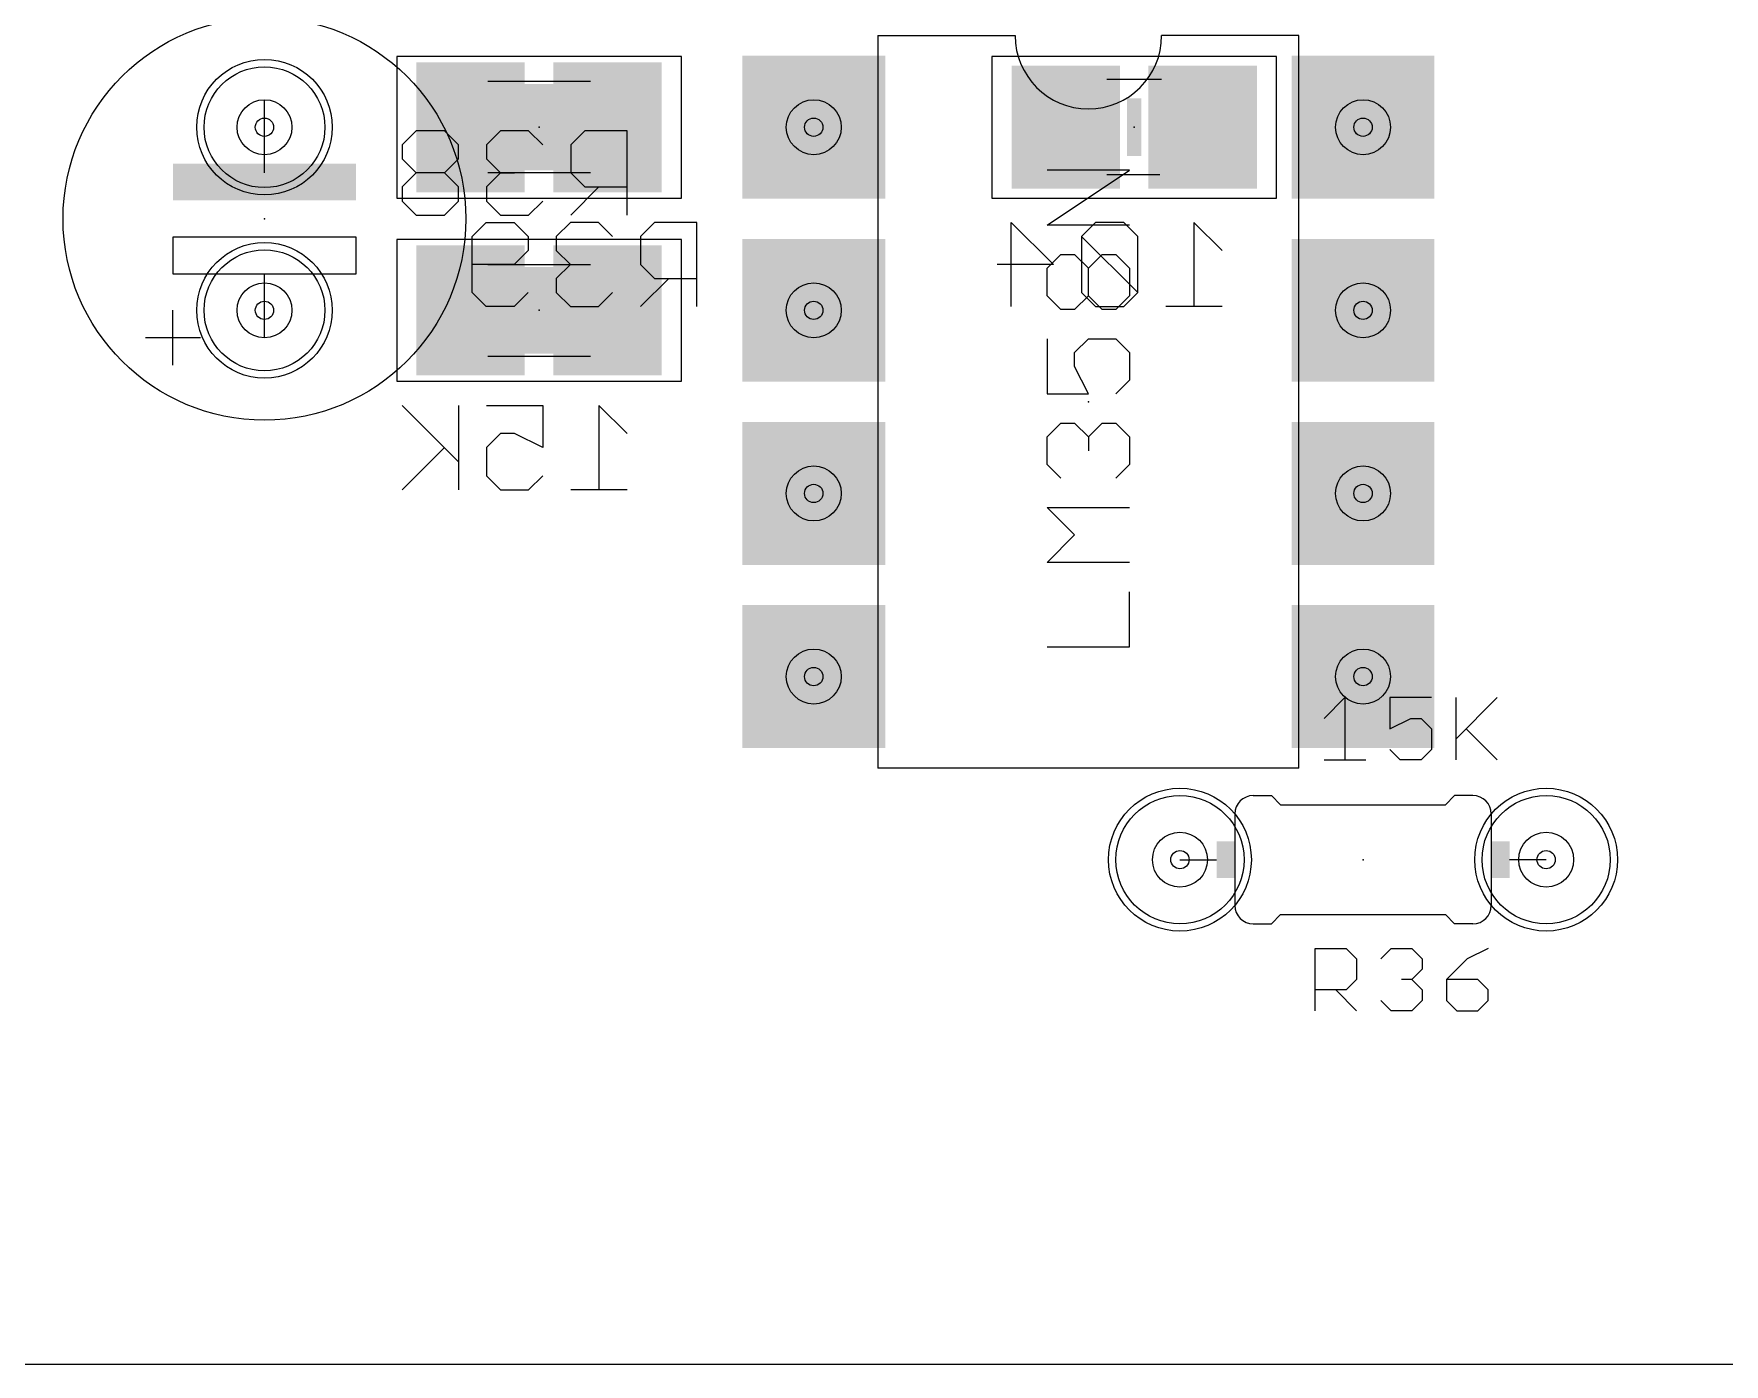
# Model space of a CAD drawing. Extents: x -2 to 128, y 10 to 112.
# Drawn here: x 77.45 to 100.89, y 10.15 to 28.6 of the extents above; entities that cross this region are included whole.
import ezdxf

# ---------------------------------------------------------------- set-up
doc = ezdxf.new("R2010")
doc.units = 0
for name, color, linetype in [('17', 82, 'CONTINUOUS'), ('20', 7, 'CONTINUOUS'), ('21', 253, 'CONTINUOUS'), ('23', 7, 'CONTINUOUS'), ('24', 7, 'CONTINUOUS'), ('25', 253, 'CONTINUOUS'), ('26', 253, 'CONTINUOUS'), ('27', 253, 'CONTINUOUS'), ('28', 253, 'CONTINUOUS'), ('29', 253, 'CONTINUOUS'), ('30', 253, 'CONTINUOUS'), ('32', 253, 'CONTINUOUS'), ('36', 253, 'CONTINUOUS'), ('40', 175, 'CONTINUOUS'), ('44', 253, 'CONTINUOUS'), ('51', 253, 'CONTINUOUS'), ('52', 253, 'CONTINUOUS')]:
    doc.layers.add(name, color=color, linetype=linetype)

# ---------------------------------------------------------------- blocks, each defined once
blk = doc.blocks.new('RECT')
blk.add_solid([(-0.5, -0.5), (0.5, -0.5), (-0.5, 0.5), (0.5, 0.5)])
blk = doc.blocks.new('ROUNDP')
blk.add_circle((0, 0), 0.5)
blk = doc.blocks.new('SQUAREP')
blk.add_solid([(-0.5, -0.5), (0.5, -0.5), (-0.5, 0.5), (0.5, 0.5)])

msp = doc.modelspace()

# ---------------------------------------------------------------- linework, layer by layer
at = {"layer": '20'}
msp.add_line((0.64, 10.1472), (126.35, 10.1472), dxfattribs=at)
at = {"layer": '21'}
for p, q in [((89.154, 28.575), (89.154, 18.415)), ((89.154, 28.575), (91.059, 28.575)), ((94.996, 28.575), (93.091, 28.575)), ((94.996, 18.415), (94.996, 28.575)), ((79.375, 24.384), (79.375, 24.765)), ((79.375, 24.384), (78.994, 24.384)), ((79.375, 24.003), (79.375, 24.384)), ((79.756, 24.384), (79.375, 24.384)), ((94.996, 18.415), (89.154, 18.415)), ((94.361, 18.034), (94.615, 18.034)), ((94.742, 17.907), (94.615, 18.034)), ((94.742, 17.907), (97.028, 17.907)), ((97.028, 17.907), (97.155, 18.034)), ((97.409, 18.034), (97.155, 18.034)), ((94.361, 16.256), (94.615, 16.256)), ((94.742, 16.383), (94.615, 16.256)), ((94.742, 16.383), (97.028, 16.383)), ((97.028, 16.383), (97.155, 16.256)), ((97.409, 16.256), (97.155, 16.256))]:
    msp.add_line(p, q, dxfattribs=at)
msp.add_circle((80.645, 26.035), 2.794, dxfattribs=at)
for centre, radius, start, end in [((92.075, 28.575), 1.016, 180, 0), ((94.361, 17.78), 0.254, 90, 180), ((97.409, 17.78), 0.254, 0, 90), ((94.361, 16.51), 0.254, 180, 270), ((97.409, 16.51), 0.254, 270, 0)]:
    msp.add_arc(centre, radius, start, end, dxfattribs=at)
at = {"layer": '23'}
for p in [(80.645, 26.035), (92.075, 23.495), (95.885, 17.145)]:
    msp.add_point(p, dxfattribs=at)
at = {"layer": '24'}
for p in [(84.455, 27.305), (92.71, 27.305), (84.455, 24.765)]:
    msp.add_point(p, dxfattribs=at)
at = {"layer": '25'}
for p, q in [((95.2187, 15.0495), (95.2187, 15.9138)), ((95.2187, 15.9138), (95.6509, 15.9138)), ((95.6509, 15.9138), (95.7949, 15.7698)), ((95.7949, 15.7698), (95.7949, 15.4817)), ((96.1308, 15.7698), (96.2749, 15.9138)), ((96.2749, 15.9138), (96.563, 15.9138)), ((96.563, 15.9138), (96.7071, 15.7698)), ((96.7071, 15.7698), (96.7071, 15.6257)), ((97.3311, 15.7698), (97.043, 15.4817)), ((97.6192, 15.9138), (97.3311, 15.7698)), ((95.7949, 15.4817), (95.6509, 15.3376)), ((96.563, 15.4817), (96.419, 15.4817)), ((96.7071, 15.6257), (96.563, 15.4817)), ((96.563, 15.4817), (96.7071, 15.3376)), ((97.043, 15.4817), (97.043, 15.1936)), ((97.4751, 15.4817), (97.043, 15.4817)), ((97.6192, 15.3376), (97.4751, 15.4817)), ((95.6509, 15.3376), (95.2187, 15.3376)), ((95.5068, 15.3376), (95.7949, 15.0495)), ((96.7071, 15.3376), (96.7071, 15.1936)), ((97.6192, 15.1936), (97.6192, 15.3376)), ((96.2749, 15.0495), (96.1308, 15.1936)), ((96.563, 15.0495), (96.2749, 15.0495)), ((96.7071, 15.1936), (96.563, 15.0495)), ((97.043, 15.1936), (97.187, 15.0495)), ((97.187, 15.0495), (97.4751, 15.0495)), ((97.4751, 15.0495), (97.6192, 15.1936))]:
    msp.add_line(p, q, dxfattribs=at)
at = {"layer": '26'}
for p, q in [((82.7507, 27.2552), (82.5558, 27.0603)), ((83.1405, 27.2552), (82.7507, 27.2552)), ((83.3354, 27.0603), (83.1405, 27.2552)), ((83.9201, 27.2552), (83.7252, 27.0603)), ((84.3099, 27.2552), (83.9201, 27.2552)), ((84.5048, 27.0603), (84.3099, 27.2552)), ((85.0895, 27.2552), (84.8946, 27.0603)), ((85.6742, 27.2552), (85.0895, 27.2552)), ((85.6742, 26.0858), (85.6742, 27.2552)), ((82.5558, 27.0603), (82.5558, 26.8654)), ((83.3354, 26.8654), (83.3354, 27.0603)), ((83.7252, 27.0603), (83.7252, 26.8654)), ((84.8946, 27.0603), (84.8946, 26.6705)), ((82.5558, 26.8654), (82.7507, 26.6705)), ((83.1405, 26.6705), (83.3354, 26.8654)), ((83.7252, 26.8654), (83.9201, 26.6705)), ((82.7507, 26.6705), (82.5558, 26.4756)), ((83.1405, 26.6705), (82.7507, 26.6705)), ((83.3354, 26.4756), (83.1405, 26.6705)), ((83.9201, 26.6705), (83.7252, 26.4756)), ((83.9201, 26.6705), (84.115, 26.6705)), ((84.8946, 26.6705), (85.0895, 26.4756)), ((82.5558, 26.4756), (82.5558, 26.2807)), ((82.5558, 26.2807), (82.7507, 26.0858)), ((83.1405, 26.0858), (83.3354, 26.2807)), ((83.3354, 26.2807), (83.3354, 26.4756)), ((83.7252, 26.4756), (83.7252, 26.2807)), ((83.7252, 26.2807), (83.9201, 26.0858)), ((84.3099, 26.0858), (84.5048, 26.2807)), ((85.2844, 26.4756), (84.8946, 26.0858)), ((85.0895, 26.4756), (85.6742, 26.4756)), ((82.7507, 26.0858), (83.1405, 26.0858)), ((83.9201, 26.0858), (84.3099, 26.0858)), ((83.524, 25.7903), (83.7189, 25.9852)), ((83.7189, 25.9852), (84.1087, 25.9852)), ((84.1087, 25.9852), (84.3036, 25.7903)), ((84.8883, 25.9852), (84.6934, 25.7903)), ((85.2781, 25.9852), (84.8883, 25.9852)), ((85.473, 25.7903), (85.2781, 25.9852)), ((86.0577, 25.9852), (85.8628, 25.7903)), ((86.6424, 25.9852), (86.0577, 25.9852)), ((86.6424, 24.8158), (86.6424, 25.9852)), ((83.524, 25.0107), (83.524, 25.7903)), ((84.3036, 25.5954), (84.1087, 25.4005)), ((84.3036, 25.7903), (84.3036, 25.5954)), ((84.6934, 25.7903), (84.6934, 25.5954)), ((84.6934, 25.5954), (84.8883, 25.4005)), ((85.8628, 25.7903), (85.8628, 25.4005)), ((84.1087, 25.4005), (83.524, 25.4005)), ((84.8883, 25.4005), (84.6934, 25.2056)), ((84.8883, 25.4005), (85.0832, 25.4005)), ((85.8628, 25.4005), (86.0577, 25.2056)), ((84.6934, 25.2056), (84.6934, 25.0107)), ((86.2526, 25.2056), (85.8628, 24.8158)), ((86.0577, 25.2056), (86.6424, 25.2056)), ((83.7189, 24.8158), (83.524, 25.0107)), ((84.3036, 25.0107), (84.1087, 24.8158)), ((84.6934, 25.0107), (84.8883, 24.8158)), ((85.2781, 24.8158), (85.473, 25.0107)), ((84.1087, 24.8158), (83.7189, 24.8158)), ((84.8883, 24.8158), (85.2781, 24.8158))]:
    msp.add_line(p, q, dxfattribs=at)
at = {"layer": '27'}
for p, q in [((91.5025, 25.9451), (92.6465, 26.7077)), ((92.6465, 26.7077), (91.5025, 26.7077)), ((92.6465, 25.9451), (91.5025, 25.9451)), ((91.5025, 25.3477), (91.6932, 25.5383)), ((91.5025, 24.9664), (91.5025, 25.3477)), ((91.6932, 25.5383), (91.8839, 25.5383)), ((91.8839, 25.5383), (92.0745, 25.3477)), ((92.0745, 25.3477), (92.2652, 25.5383)), ((92.0745, 24.9664), (92.0745, 25.3477)), ((92.2652, 25.5383), (92.4558, 25.5383)), ((92.4558, 25.5383), (92.6465, 25.3477)), ((92.6465, 25.3477), (92.6465, 24.9664)), ((91.6932, 24.7757), (91.5025, 24.9664)), ((92.0745, 24.9664), (91.8839, 24.7757)), ((92.2652, 24.7757), (92.0745, 24.9664)), ((92.6465, 24.9664), (92.4558, 24.7757)), ((91.8839, 24.7757), (91.6932, 24.7757)), ((92.4558, 24.7757), (92.2652, 24.7757)), ((91.5025, 24.3689), (91.5025, 23.6063)), ((91.8839, 24.1783), (92.0745, 24.3689)), ((91.8839, 23.9876), (91.8839, 24.1783)), ((92.0745, 24.3689), (92.4558, 24.3689)), ((92.4558, 24.3689), (92.6465, 24.1783)), ((92.6465, 24.1783), (92.6465, 23.797)), ((92.0745, 23.6063), (91.8839, 23.9876)), ((92.6465, 23.797), (92.4558, 23.6063)), ((91.5025, 23.6063), (92.0745, 23.6063)), ((91.5025, 23.0089), (91.6932, 23.1995)), ((91.5025, 22.6276), (91.5025, 23.0089)), ((91.6932, 23.1995), (91.8839, 23.1995)), ((91.8839, 23.1995), (92.0745, 23.0089)), ((92.0745, 23.0089), (92.2652, 23.1995)), ((92.0745, 23.0089), (92.0745, 22.8182)), ((92.2652, 23.1995), (92.4558, 23.1995)), ((92.4558, 23.1995), (92.6465, 23.0089)), ((92.6465, 23.0089), (92.6465, 22.6276)), ((91.6932, 22.4369), (91.5025, 22.6276)), ((92.6465, 22.6276), (92.4558, 22.4369)), ((91.8839, 21.6488), (91.5025, 22.0302)), ((91.5025, 22.0302), (92.6465, 22.0302)), ((91.5025, 21.2675), (91.8839, 21.6488)), ((92.6465, 21.2675), (91.5025, 21.2675)), ((92.6465, 20.0981), (92.6465, 20.8608)), ((91.5025, 20.0981), (92.6465, 20.0981)), ((95.3457, 19.1055), (95.6338, 19.3936)), ((95.6338, 19.3936), (95.6338, 18.5293)), ((96.8341, 19.3936), (96.2578, 19.3936)), ((96.2578, 19.3936), (96.2578, 18.9615)), ((97.17, 19.3936), (97.17, 18.5293)), ((97.17, 18.8174), (97.7462, 19.3936)), ((96.2578, 18.9615), (96.546, 19.1055)), ((96.546, 19.1055), (96.69, 19.1055)), ((96.69, 19.1055), (96.8341, 18.9615)), ((96.8341, 18.9615), (96.8341, 18.6734)), ((97.314, 18.9615), (97.7462, 18.5293)), ((95.3457, 18.5293), (95.9219, 18.5293)), ((96.4019, 18.5293), (96.2578, 18.6734)), ((96.69, 18.5293), (96.4019, 18.5293)), ((96.8341, 18.6734), (96.69, 18.5293))]:
    msp.add_line(p, q, dxfattribs=at)
at = {"layer": '28'}
for p, q in [((91.0057, 24.8158), (91.0057, 25.9852)), ((91.0057, 25.9852), (91.5904, 25.4005)), ((92.1751, 25.9852), (91.9802, 25.7903)), ((92.5649, 25.9852), (92.1751, 25.9852)), ((92.7598, 25.7903), (92.5649, 25.9852)), ((93.9292, 25.5954), (93.5394, 25.9852)), ((93.5394, 25.9852), (93.5394, 24.8158)), ((91.9802, 25.7903), (91.9802, 25.0107)), ((92.7598, 25.0107), (91.9802, 25.7903)), ((92.7598, 25.0107), (92.7598, 25.7903)), ((91.5904, 25.4005), (90.8108, 25.4005)), ((91.9802, 25.0107), (92.1751, 24.8158)), ((92.5649, 24.8158), (92.7598, 25.0107)), ((92.1751, 24.8158), (92.5649, 24.8158)), ((93.9292, 24.8158), (93.1496, 24.8158)), ((83.3354, 22.6656), (82.5558, 23.4452)), ((83.3354, 23.4452), (83.3354, 22.2758)), ((83.7252, 23.4452), (84.5048, 23.4452)), ((84.5048, 23.4452), (84.5048, 22.8605)), ((85.6742, 23.0554), (85.2844, 23.4452)), ((85.2844, 23.4452), (85.2844, 22.2758)), ((83.9201, 23.0554), (83.7252, 22.8605)), ((84.115, 23.0554), (83.9201, 23.0554)), ((84.5048, 22.8605), (84.115, 23.0554)), ((83.1405, 22.8605), (82.5558, 22.2758)), ((83.7252, 22.8605), (83.7252, 22.4707)), ((83.7252, 22.4707), (83.9201, 22.2758)), ((84.3099, 22.2758), (84.5048, 22.4707)), ((83.9201, 22.2758), (84.3099, 22.2758)), ((85.6742, 22.2758), (84.8946, 22.2758))]:
    msp.add_line(p, q, dxfattribs=at)
at = {"layer": '40'}
for p, q in [((86.428, 28.288), (82.482, 28.288)), ((82.482, 28.288), (82.482, 26.322)), ((86.428, 26.322), (86.428, 28.288)), ((94.683, 28.288), (90.737, 28.288)), ((90.737, 28.288), (90.737, 26.322)), ((94.683, 26.322), (94.683, 28.288)), ((82.482, 26.322), (86.428, 26.322)), ((90.737, 26.322), (94.683, 26.322)), ((86.428, 25.748), (82.482, 25.748)), ((82.482, 25.748), (82.482, 23.782)), ((86.428, 23.782), (86.428, 25.748)), ((82.482, 23.782), (86.428, 23.782))]:
    msp.add_line(p, q, dxfattribs=at)
at = {"layer": '44'}
for centre in [(80.645, 27.305), (88.265, 27.305), (95.885, 27.305), (80.645, 24.765), (88.265, 24.765), (95.885, 24.765), (88.265, 22.225), (95.885, 22.225), (88.265, 19.685), (95.885, 19.685), (93.345, 17.145), (98.425, 17.145)]:
    msp.add_circle(centre, 0.127, dxfattribs=at)
at = {"layer": '51'}
for p, q in [((80.645, 26.67), (80.645, 27.686)), ((81.915, 25.781), (79.375, 25.781)), ((79.375, 25.781), (79.375, 25.273)), ((81.915, 25.273), (81.915, 25.781)), ((79.375, 25.273), (80.645, 25.273)), ((80.645, 24.384), (80.645, 25.273)), ((80.645, 25.273), (81.915, 25.273)), ((94.107, 17.78), (94.107, 16.51)), ((97.663, 17.78), (97.663, 16.51)), ((93.345, 17.145), (93.853, 17.145)), ((98.425, 17.145), (97.917, 17.145))]:
    msp.add_line(p, q, dxfattribs=at)
at = {"layer": '52'}
for p, q in [((85.1662, 27.94), (83.7438, 27.94)), ((93.091, 27.965), (92.329, 27.965)), ((85.1662, 26.67), (83.7438, 26.67)), ((93.066, 26.645), (92.329, 26.645)), ((83.7438, 25.4), (85.1662, 25.4)), ((83.7438, 24.13), (85.1662, 24.13))]:
    msp.add_line(p, q, dxfattribs=at)

# ---------------------------------------------------------------- block references
at = {"layer": '17'}
for p, xscale, yscale, rotation in [((80.645, 27.305), 1.6764, 1.6764, 90), ((80.645, 27.305), 0.762, 0.762, 90), ((80.645, 27.305), 0.762, 0.762, 90), ((80.645, 27.305), 0.762, 0.762, 90), ((80.645, 27.305), 0.762, 0.762, 90), ((80.645, 27.305), 0.762, 0.762, 90), ((80.645, 27.305), 0.762, 0.762, 90), ((80.645, 27.305), 0.762, 0.762, 90), ((80.645, 27.305), 0.762, 0.762, 90), ((80.645, 27.305), 0.762, 0.762, 90), ((80.645, 27.305), 0.762, 0.762, 90), ((80.645, 27.305), 0.762, 0.762, 90), ((80.645, 27.305), 0.762, 0.762, 90), ((80.645, 27.305), 0.762, 0.762, 90), ((80.645, 27.305), 0.762, 0.762, 90), ((80.645, 24.765), 1.6764, 1.6764, 90), ((80.645, 24.765), 0.762, 0.762, 90), ((80.645, 24.765), 0.762, 0.762, 90), ((80.645, 24.765), 0.762, 0.762, 90), ((80.645, 24.765), 0.762, 0.762, 90), ((80.645, 24.765), 0.762, 0.762, 90), ((80.645, 24.765), 0.762, 0.762, 90), ((80.645, 24.765), 0.762, 0.762, 90), ((80.645, 24.765), 0.762, 0.762, 90), ((80.645, 24.765), 0.762, 0.762, 90), ((80.645, 24.765), 0.762, 0.762, 90), ((80.645, 24.765), 0.762, 0.762, 90), ((80.645, 24.765), 0.762, 0.762, 90), ((80.645, 24.765), 0.762, 0.762, 90), ((80.645, 24.765), 0.762, 0.762, 90), ((93.345, 17.145), 1.778, 1.778, 180), ((98.425, 17.145), 1.778, 1.778, 180), ((93.345, 17.145), 0.762, 0.762, 180), ((93.345, 17.145), 0.762, 0.762, 180), ((93.345, 17.145), 0.762, 0.762, 180), ((93.345, 17.145), 0.762, 0.762, 180), ((93.345, 17.145), 0.762, 0.762, 180), ((93.345, 17.145), 0.762, 0.762, 180), ((93.345, 17.145), 0.762, 0.762, 180), ((93.345, 17.145), 0.762, 0.762, 180), ((93.345, 17.145), 0.762, 0.762, 180), ((93.345, 17.145), 0.762, 0.762, 180), ((93.345, 17.145), 0.762, 0.762, 180), ((93.345, 17.145), 0.762, 0.762, 180), ((93.345, 17.145), 0.762, 0.762, 180), ((93.345, 17.145), 0.762, 0.762, 180), ((98.425, 17.145), 0.762, 0.762, 180), ((98.425, 17.145), 0.762, 0.762, 180), ((98.425, 17.145), 0.762, 0.762, 180), ((98.425, 17.145), 0.762, 0.762, 180), ((98.425, 17.145), 0.762, 0.762, 180), ((98.425, 17.145), 0.762, 0.762, 180), ((98.425, 17.145), 0.762, 0.762, 180), ((98.425, 17.145), 0.762, 0.762, 180), ((98.425, 17.145), 0.762, 0.762, 180), ((98.425, 17.145), 0.762, 0.762, 180), ((98.425, 17.145), 0.762, 0.762, 180), ((98.425, 17.145), 0.762, 0.762, 180), ((98.425, 17.145), 0.762, 0.762, 180), ((98.425, 17.145), 0.762, 0.762, 180)]:
    msp.add_blockref('ROUNDP', p, dxfattribs=dict(at, xscale=xscale, yscale=yscale, rotation=rotation))
for name, p, xscale, yscale in [('SQUAREP', (88.265, 27.305), 1.778, 1.778), ('SQUAREP', (95.885, 27.305), 1.778, 1.778), ('ROUNDP', (88.265, 27.305), 0.762, 0.762), ('ROUNDP', (88.265, 27.305), 0.762, 0.762), ('ROUNDP', (88.265, 27.305), 0.762, 0.762), ('ROUNDP', (88.265, 27.305), 0.762, 0.762), ('ROUNDP', (88.265, 27.305), 0.762, 0.762), ('ROUNDP', (88.265, 27.305), 0.762, 0.762), ('ROUNDP', (88.265, 27.305), 0.762, 0.762), ('ROUNDP', (88.265, 27.305), 0.762, 0.762), ('ROUNDP', (88.265, 27.305), 0.762, 0.762), ('ROUNDP', (88.265, 27.305), 0.762, 0.762), ('ROUNDP', (88.265, 27.305), 0.762, 0.762), ('ROUNDP', (88.265, 27.305), 0.762, 0.762), ('ROUNDP', (88.265, 27.305), 0.762, 0.762), ('ROUNDP', (88.265, 27.305), 0.762, 0.762), ('ROUNDP', (95.885, 27.305), 0.762, 0.762), ('ROUNDP', (95.885, 27.305), 0.762, 0.762), ('ROUNDP', (95.885, 27.305), 0.762, 0.762), ('ROUNDP', (95.885, 27.305), 0.762, 0.762), ('ROUNDP', (95.885, 27.305), 0.762, 0.762), ('ROUNDP', (95.885, 27.305), 0.762, 0.762), ('ROUNDP', (95.885, 27.305), 0.762, 0.762), ('ROUNDP', (95.885, 27.305), 0.762, 0.762), ('ROUNDP', (95.885, 27.305), 0.762, 0.762), ('ROUNDP', (95.885, 27.305), 0.762, 0.762), ('ROUNDP', (95.885, 27.305), 0.762, 0.762), ('ROUNDP', (95.885, 27.305), 0.762, 0.762), ('ROUNDP', (95.885, 27.305), 0.762, 0.762), ('ROUNDP', (95.885, 27.305), 0.762, 0.762), ('SQUAREP', (88.265, 24.765), 1.778, 1.778), ('SQUAREP', (95.885, 24.765), 1.778, 1.778), ('ROUNDP', (88.265, 24.765), 0.762, 0.762), ('ROUNDP', (88.265, 24.765), 0.762, 0.762), ('ROUNDP', (88.265, 24.765), 0.762, 0.762), ('ROUNDP', (88.265, 24.765), 0.762, 0.762), ('ROUNDP', (88.265, 24.765), 0.762, 0.762), ('ROUNDP', (88.265, 24.765), 0.762, 0.762), ('ROUNDP', (88.265, 24.765), 0.762, 0.762), ('ROUNDP', (88.265, 24.765), 0.762, 0.762), ('ROUNDP', (88.265, 24.765), 0.762, 0.762), ('ROUNDP', (88.265, 24.765), 0.762, 0.762), ('ROUNDP', (88.265, 24.765), 0.762, 0.762), ('ROUNDP', (88.265, 24.765), 0.762, 0.762), ('ROUNDP', (88.265, 24.765), 0.762, 0.762), ('ROUNDP', (88.265, 24.765), 0.762, 0.762), ('ROUNDP', (95.885, 24.765), 0.762, 0.762), ('ROUNDP', (95.885, 24.765), 0.762, 0.762), ('ROUNDP', (95.885, 24.765), 0.762, 0.762), ('ROUNDP', (95.885, 24.765), 0.762, 0.762), ('ROUNDP', (95.885, 24.765), 0.762, 0.762), ('ROUNDP', (95.885, 24.765), 0.762, 0.762), ('ROUNDP', (95.885, 24.765), 0.762, 0.762), ('ROUNDP', (95.885, 24.765), 0.762, 0.762), ('ROUNDP', (95.885, 24.765), 0.762, 0.762), ('ROUNDP', (95.885, 24.765), 0.762, 0.762), ('ROUNDP', (95.885, 24.765), 0.762, 0.762), ('ROUNDP', (95.885, 24.765), 0.762, 0.762), ('ROUNDP', (95.885, 24.765), 0.762, 0.762), ('ROUNDP', (95.885, 24.765), 0.762, 0.762), ('SQUAREP', (88.265, 22.225), 1.778, 1.778), ('SQUAREP', (95.885, 22.225), 1.778, 1.778), ('ROUNDP', (88.265, 22.225), 0.762, 0.762), ('ROUNDP', (88.265, 22.225), 0.762, 0.762), ('ROUNDP', (88.265, 22.225), 0.762, 0.762), ('ROUNDP', (88.265, 22.225), 0.762, 0.762), ('ROUNDP', (88.265, 22.225), 0.762, 0.762), ('ROUNDP', (88.265, 22.225), 0.762, 0.762), ('ROUNDP', (88.265, 22.225), 0.762, 0.762), ('ROUNDP', (88.265, 22.225), 0.762, 0.762), ('ROUNDP', (88.265, 22.225), 0.762, 0.762), ('ROUNDP', (88.265, 22.225), 0.762, 0.762), ('ROUNDP', (88.265, 22.225), 0.762, 0.762), ('ROUNDP', (88.265, 22.225), 0.762, 0.762), ('ROUNDP', (88.265, 22.225), 0.762, 0.762), ('ROUNDP', (88.265, 22.225), 0.762, 0.762), ('ROUNDP', (95.885, 22.225), 0.762, 0.762), ('ROUNDP', (95.885, 22.225), 0.762, 0.762), ('ROUNDP', (95.885, 22.225), 0.762, 0.762), ('ROUNDP', (95.885, 22.225), 0.762, 0.762), ('ROUNDP', (95.885, 22.225), 0.762, 0.762), ('ROUNDP', (95.885, 22.225), 0.762, 0.762), ('ROUNDP', (95.885, 22.225), 0.762, 0.762), ('ROUNDP', (95.885, 22.225), 0.762, 0.762), ('ROUNDP', (95.885, 22.225), 0.762, 0.762), ('ROUNDP', (95.885, 22.225), 0.762, 0.762), ('ROUNDP', (95.885, 22.225), 0.762, 0.762), ('ROUNDP', (95.885, 22.225), 0.762, 0.762), ('ROUNDP', (95.885, 22.225), 0.762, 0.762), ('ROUNDP', (95.885, 22.225), 0.762, 0.762), ('SQUAREP', (88.265, 19.685), 1.778, 1.778), ('SQUAREP', (95.885, 19.685), 1.778, 1.778), ('ROUNDP', (88.265, 19.685), 0.762, 0.762), ('ROUNDP', (88.265, 19.685), 0.762, 0.762), ('ROUNDP', (88.265, 19.685), 0.762, 0.762), ('ROUNDP', (88.265, 19.685), 0.762, 0.762), ('ROUNDP', (88.265, 19.685), 0.762, 0.762), ('ROUNDP', (88.265, 19.685), 0.762, 0.762), ('ROUNDP', (88.265, 19.685), 0.762, 0.762), ('ROUNDP', (88.265, 19.685), 0.762, 0.762), ('ROUNDP', (88.265, 19.685), 0.762, 0.762), ('ROUNDP', (88.265, 19.685), 0.762, 0.762), ('ROUNDP', (88.265, 19.685), 0.762, 0.762), ('ROUNDP', (88.265, 19.685), 0.762, 0.762), ('ROUNDP', (88.265, 19.685), 0.762, 0.762), ('ROUNDP', (88.265, 19.685), 0.762, 0.762), ('ROUNDP', (95.885, 19.685), 0.762, 0.762), ('ROUNDP', (95.885, 19.685), 0.762, 0.762), ('ROUNDP', (95.885, 19.685), 0.762, 0.762), ('ROUNDP', (95.885, 19.685), 0.762, 0.762), ('ROUNDP', (95.885, 19.685), 0.762, 0.762), ('ROUNDP', (95.885, 19.685), 0.762, 0.762), ('ROUNDP', (95.885, 19.685), 0.762, 0.762), ('ROUNDP', (95.885, 19.685), 0.762, 0.762), ('ROUNDP', (95.885, 19.685), 0.762, 0.762), ('ROUNDP', (95.885, 19.685), 0.762, 0.762), ('ROUNDP', (95.885, 19.685), 0.762, 0.762), ('ROUNDP', (95.885, 19.685), 0.762, 0.762), ('ROUNDP', (95.885, 19.685), 0.762, 0.762), ('ROUNDP', (95.885, 19.685), 0.762, 0.762)]:
    msp.add_blockref(name, p, dxfattribs=dict(at, xscale=xscale, yscale=yscale))
at = {"layer": '29'}
for p, xscale, yscale, rotation in [((80.645, 27.305), 1.8796, 1.8796, 90), ((80.645, 24.765), 1.8796, 1.8796, 90), ((93.345, 17.145), 1.9812, 1.9812, 180), ((98.425, 17.145), 1.9812, 1.9812, 180)]:
    msp.add_blockref('ROUNDP', p, dxfattribs=dict(at, xscale=xscale, yscale=yscale, rotation=rotation))
at = {"layer": '29', "xscale": 1.9812, "yscale": 1.9812}
for p in [(88.265, 27.305), (95.885, 27.305), (88.265, 24.765), (95.885, 24.765), (88.265, 22.225), (95.885, 22.225), (88.265, 19.685), (95.885, 19.685)]:
    msp.add_blockref('SQUAREP', p, dxfattribs=at)
at = {"layer": '30'}
for name, p, xscale, yscale, rotation in [('ROUNDP', (80.645, 27.305), 1.8796, 1.8796, 90), ('RECT', (91.76, 27.305), 1.5032, 1.7032, 180), ('RECT', (93.66, 27.305), 1.5032, 1.7032, 180), ('ROUNDP', (80.645, 24.765), 1.8796, 1.8796, 90), ('RECT', (83.505, 24.765), 1.5032, 1.8032, 180), ('RECT', (85.405, 24.765), 1.5032, 1.8032, 180), ('ROUNDP', (93.345, 17.145), 1.9812, 1.9812, 180), ('ROUNDP', (98.425, 17.145), 1.9812, 1.9812, 180)]:
    msp.add_blockref(name, p, dxfattribs=dict(at, xscale=xscale, yscale=yscale, rotation=rotation))
for name, p, xscale, yscale in [('RECT', (83.505, 27.305), 1.5032, 1.8032), ('RECT', (85.405, 27.305), 1.5032, 1.8032), ('SQUAREP', (88.265, 27.305), 1.9812, 1.9812), ('SQUAREP', (95.885, 27.305), 1.9812, 1.9812), ('SQUAREP', (88.265, 24.765), 1.9812, 1.9812), ('SQUAREP', (95.885, 24.765), 1.9812, 1.9812), ('SQUAREP', (88.265, 22.225), 1.9812, 1.9812), ('SQUAREP', (95.885, 22.225), 1.9812, 1.9812), ('SQUAREP', (88.265, 19.685), 1.9812, 1.9812), ('SQUAREP', (95.885, 19.685), 1.9812, 1.9812)]:
    msp.add_blockref(name, p, dxfattribs=dict(at, xscale=xscale, yscale=yscale))
at = {"layer": '32', "xscale": 1.3, "yscale": 1.6}
for p in [(83.505, 27.305), (85.405, 27.305)]:
    msp.add_blockref('RECT', p, dxfattribs=at)
at = {"layer": '32', "xscale": 1.3, "rotation": 180}
for p, yscale in [((91.76, 27.305), 1.5), ((93.66, 27.305), 1.5), ((83.505, 24.765), 1.6), ((85.405, 24.765), 1.6)]:
    msp.add_blockref('RECT', p, dxfattribs=dict(at, yscale=yscale))
at = {"layer": '36', "xscale": 0.3998, "yscale": 1.1998}
msp.add_blockref('RECT', (84.455, 27.305), dxfattribs=at)
at = {"layer": '36', "rotation": 180}
for p, xscale, yscale in [((92.71, 27.305), 0.2002, 0.8002), ((84.455, 24.765), 0.3998, 1.1998)]:
    msp.add_blockref('RECT', p, dxfattribs=dict(at, xscale=xscale, yscale=yscale))
at = {"layer": '51'}
for p, xscale, yscale, rotation in [((80.645, 26.543), 0.508, 2.54, 90), ((93.98, 17.145), 0.254, 0.508, 180), ((97.79, 17.145), 0.254, 0.508, 180)]:
    msp.add_blockref('RECT', p, dxfattribs=dict(at, xscale=xscale, yscale=yscale, rotation=rotation))
at = {"layer": '52', "xscale": 0.3556, "yscale": 1.4224}
for p in [(83.5914, 27.305), (85.3186, 27.305)]:
    msp.add_blockref('RECT', p, dxfattribs=at)
at = {"layer": '52', "rotation": 180}
for p, xscale, yscale in [((91.9794, 27.3062), 0.7501, 1.4501), ((93.4271, 27.3062), 0.7501, 1.4501), ((83.5914, 24.765), 0.3556, 1.4224), ((85.3186, 24.765), 0.3556, 1.4224)]:
    msp.add_blockref('RECT', p, dxfattribs=dict(at, xscale=xscale, yscale=yscale))

doc.saveas('drawing.dxf')
